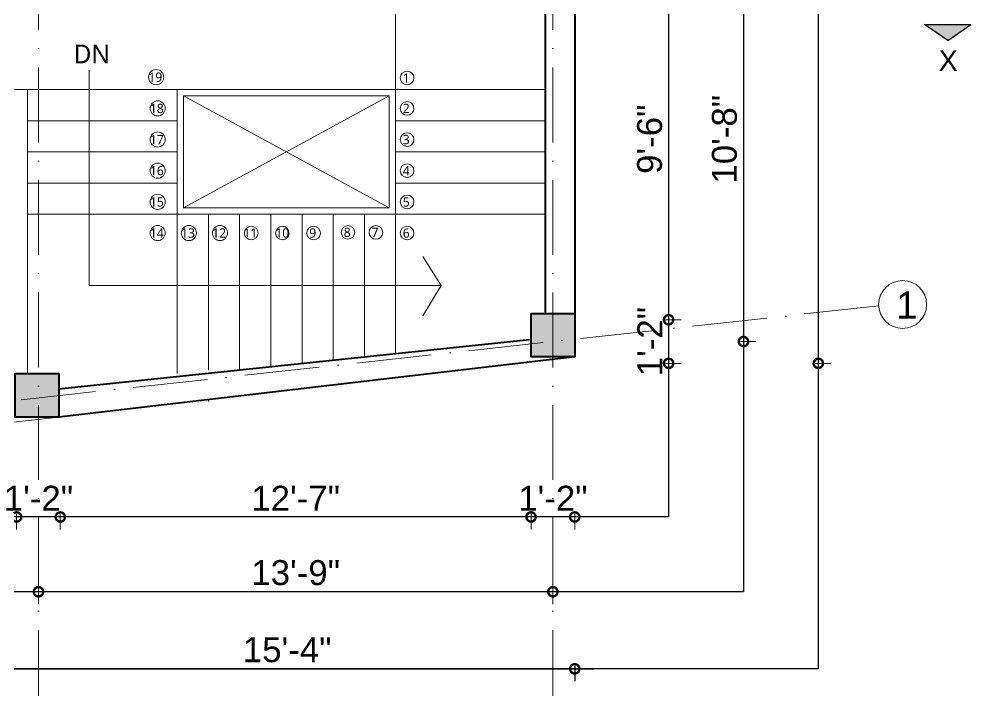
# Model space of a CAD drawing. Header units: inches. Extents: x -71 to 2682309, y -3332 to 801571.
# Drawn here: x 2668016.1 to 2668321.4, y 797199.4 to 797415.1 of the extents above; entities that cross this region are included whole.
import ezdxf

# ---------------------------------------------------------------- set-up
doc = ezdxf.new("R2010")
doc.units = ezdxf.units.IN
doc.header["$MEASUREMENT"] = 0
doc.header["$PDMODE"] = 99
doc.linetypes.add('ACAD_ISO04W100', pattern=[30, 24, -3, 0, -3])
doc.linetypes.add('ACAD_ISO10W100', pattern=[18, 12, -3, 0, -3])
for name, color, linetype, lineweight in [('CENTER  LINE RA', 10, 'ACAD_ISO04W100', 18), ('CONC. OUTLINE RA', 150, 'Continuous', 40), ('dimension EA', 251, 'Continuous', 5), ('elev 2', 20, 'Continuous', 25), ('HATCH RA', 8, 'Continuous', 9), ('stair EA', 132, 'Continuous', 5), ('Text', 7, 'Continuous', 20), ('TEXT RA', 254, 'Continuous', 20), ('TEXTURE EA', 8, 'ACAD_ISO10W100', 9), ('wall EA', 24, 'Continuous', 40)]:
    doc.layers.add(name, color=color, linetype=linetype, lineweight=lineweight)
for name, color, linetype in [('Column & Beam', 7, 'Continuous'), ('HACTH', 7, 'Continuous'), ('lettring', 7, 'Continuous'), ('text EA', 7, 'Continuous')]:
    doc.layers.add(name, color=color, linetype=linetype)
doc.styles.add('EAPL', font='arial.ttf', dxfattribs={"height": 8})
doc.styles.get("Standard").update_dxf_attribs({"font": 'arial.ttf'})
doc.dimstyles.new('EA Copy of 1-8', dxfattribs={"dimtxt": 8, "dimasz": 6, "dimexe": 4, "dimexo": 6, "dimgap": 2, "dimtad": 1, "dimdec": 0, "dimzin": 0, "dimdsep": 46, "dimlunit": 3, "dimtxsty": 'EAPL', "dimblk": 'DOTSMALL', "dimcen": -0.09, "dimdle": 6, "dimclrd": 256, "dimclre": 256, "dimclrt": 256, "dimadec": 0, "dimazin": 0, "dimtfac": 8, "dimtdec": 0, "dimtix": 1, "dimtmove": 0, "dimatfit": 3, "dimldrblk": 'OPEN30', "dimfxl": 1, "dimfxlon": 1, "dimtolj": 1, "dimtzin": 0, "dimlwd": -1, "dimlwe": -1, "dimarcsym": 0})

# ---------------------------------------------------------------- blocks, each defined once
blk = doc.blocks.new('_DotSmall')
at = {"color": 0, "linetype": 'ByBlock', "const_width": 0.5}
blk.add_lwpolyline([(-0.0625, 0, 1), (0.0625, 0, 1)], format="xyb", close=True, dxfattribs=at)
blk = doc.blocks.new('*D1281')
at = {"layer": 'Defpoints', "color": 0, "transparency": 16777216}
for p in [(2667967.31, 797438.96), (2668015.31, 797438.96), (2668015.31, 797255.29)]:
    blk.add_point(p, dxfattribs=at)
at = {"layer": 'dimension EA', "transparency": 16777216}
for p, q in [((2667961.31, 797255.29), (2668021.31, 797255.29)), ((2667967.31, 797256.29), (2667967.31, 797251.29)), ((2668015.31, 797256.29), (2668015.31, 797251.29))]:
    blk.add_line(p, q, dxfattribs=at)
at = {"layer": 'dimension EA', "transparency": 16777216, "xscale": 6, "yscale": 6, "zscale": 6, "rotation": 180}
blk.add_blockref('_DotSmall', (2667967.31, 797255.29), dxfattribs=at)
at = {"layer": 'dimension EA', "transparency": 16777216, "xscale": 6, "yscale": 6, "zscale": 6}
blk.add_blockref('_DotSmall', (2668015.31, 797255.29), dxfattribs=at)
at = {"layer": 'dimension EA', "transparency": 16777216, "insert": (2667991.31, 797261.29), "char_height": 8, "attachment_point": 5, "style": 'EAPL'}
blk.add_mtext("\\A1;4'", dxfattribs=at)
blk = doc.blocks.new('_Open30')
at = {"color": 0, "linetype": 'ByBlock', "lineweight": -2}
for p, q in [((-1, 0.268), (0, 0)), ((0, 0), (-1, -0.268)), ((0, 0), (-1, 0))]:
    blk.add_line(p, q, dxfattribs=at)
blk = doc.blocks.new('*D1282')
at = {"layer": 'Defpoints', "color": 0, "transparency": 16777216}
for p in [(2668015.31, 797438.96), (2668029.31, 797291.79), (2668029.31, 797255.29)]:
    blk.add_point(p, dxfattribs=at)
at = {"layer": 'dimension EA', "transparency": 16777216}
for p, q in [((2668015.31, 797255.29), (2668009.31, 797255.29)), ((2668015.31, 797256.29), (2668015.31, 797251.29)), ((2668015.31, 797255.29), (2668029.31, 797255.29)), ((2668029.31, 797256.29), (2668029.31, 797251.29)), ((2668029.31, 797255.29), (2668035.31, 797255.29))]:
    blk.add_line(p, q, dxfattribs=at)
at = {"layer": 'dimension EA', "transparency": 16777216, "xscale": 6, "yscale": 6, "zscale": 6}
blk.add_blockref('_DotSmall', (2668015.31, 797255.29), dxfattribs=at)
at = {"layer": 'dimension EA', "transparency": 16777216, "xscale": 6, "yscale": 6, "zscale": 6, "rotation": 180}
blk.add_blockref('_DotSmall', (2668029.31, 797255.29), dxfattribs=at)
at = {"layer": 'dimension EA', "transparency": 16777216, "insert": (2668022.31, 797261.3), "char_height": 8, "attachment_point": 5, "style": 'EAPL'}
blk.add_mtext('\\A1;1\'-2"', dxfattribs=at)
blk = doc.blocks.new('*D1283')
at = {"layer": 'Defpoints', "color": 0, "transparency": 16777216}
for p in [(2668180.31, 797309.09), (2668029.31, 797291.79), (2668180.31, 797255.29)]:
    blk.add_point(p, dxfattribs=at)
at = {"layer": 'dimension EA', "transparency": 16777216}
for p, q in [((2668023.31, 797255.29), (2668186.31, 797255.29)), ((2668029.31, 797256.29), (2668029.31, 797251.29)), ((2668180.31, 797256.29), (2668180.31, 797251.29))]:
    blk.add_line(p, q, dxfattribs=at)
at = {"layer": 'dimension EA', "transparency": 16777216, "xscale": 6, "yscale": 6, "zscale": 6, "rotation": 180}
blk.add_blockref('_DotSmall', (2668029.31, 797255.29), dxfattribs=at)
at = {"layer": 'dimension EA', "transparency": 16777216, "xscale": 6, "yscale": 6, "zscale": 6}
blk.add_blockref('_DotSmall', (2668180.31, 797255.29), dxfattribs=at)
at = {"layer": 'dimension EA', "transparency": 16777216, "insert": (2668104.81, 797261.3), "char_height": 8, "attachment_point": 5, "style": 'EAPL'}
blk.add_mtext('\\A1;12\'-7"', dxfattribs=at)
blk = doc.blocks.new('*D1284')
at = {"layer": 'Defpoints', "color": 0, "transparency": 16777216}
for p in [(2668180.31, 797309.09), (2668194.31, 797309.09), (2668194.31, 797255.29)]:
    blk.add_point(p, dxfattribs=at)
at = {"layer": 'dimension EA', "transparency": 16777216}
for p, q in [((2668180.31, 797255.29), (2668174.31, 797255.29)), ((2668180.31, 797256.29), (2668180.31, 797251.29)), ((2668180.31, 797255.29), (2668194.31, 797255.29)), ((2668194.31, 797256.29), (2668194.31, 797251.29)), ((2668194.31, 797255.29), (2668200.31, 797255.29))]:
    blk.add_line(p, q, dxfattribs=at)
at = {"layer": 'dimension EA', "transparency": 16777216, "xscale": 6, "yscale": 6, "zscale": 6}
blk.add_blockref('_DotSmall', (2668180.31, 797255.29), dxfattribs=at)
at = {"layer": 'dimension EA', "transparency": 16777216, "xscale": 6, "yscale": 6, "zscale": 6, "rotation": 180}
blk.add_blockref('_DotSmall', (2668194.31, 797255.29), dxfattribs=at)
at = {"layer": 'dimension EA', "transparency": 16777216, "insert": (2668187.31, 797261.3), "char_height": 8, "attachment_point": 5, "style": 'EAPL'}
blk.add_mtext('\\A1;1\'-2"', dxfattribs=at)
blk = doc.blocks.new('*D1285')
at = {"layer": 'Defpoints', "color": 0, "transparency": 16777216}
for p in [(2667872.37, 797438.96), (2668022.31, 797291.79), (2668022.31, 797231.29)]:
    blk.add_point(p, dxfattribs=at)
at = {"layer": 'dimension EA', "transparency": 16777216}
for p, q in [((2667866.37, 797231.29), (2668028.31, 797231.29)), ((2667872.37, 797232.29), (2667872.37, 797227.29)), ((2668022.31, 797232.29), (2668022.31, 797227.29))]:
    blk.add_line(p, q, dxfattribs=at)
at = {"layer": 'dimension EA', "transparency": 16777216, "xscale": 6, "yscale": 6, "zscale": 6, "rotation": 180}
blk.add_blockref('_DotSmall', (2667872.37, 797231.29), dxfattribs=at)
at = {"layer": 'dimension EA', "transparency": 16777216, "xscale": 6, "yscale": 6, "zscale": 6}
blk.add_blockref('_DotSmall', (2668022.31, 797231.29), dxfattribs=at)
at = {"layer": 'dimension EA', "transparency": 16777216, "insert": (2667947.34, 797237.37), "char_height": 8, "attachment_point": 5, "style": 'EAPL'}
blk.add_mtext('\\A1;12\'-6"', dxfattribs=at)
blk = doc.blocks.new('*D1286')
at = {"layer": 'Defpoints', "color": 0, "transparency": 16777216}
for p in [(2668187.31, 797309.09), (2668022.31, 797291.79), (2668187.31, 797231.29)]:
    blk.add_point(p, dxfattribs=at)
at = {"layer": 'dimension EA', "transparency": 16777216}
for p, q in [((2668016.31, 797231.29), (2668193.31, 797231.29)), ((2668022.31, 797232.29), (2668022.31, 797227.29)), ((2668187.31, 797232.29), (2668187.31, 797227.29))]:
    blk.add_line(p, q, dxfattribs=at)
at = {"layer": 'dimension EA', "transparency": 16777216, "xscale": 6, "yscale": 6, "zscale": 6, "rotation": 180}
blk.add_blockref('_DotSmall', (2668022.31, 797231.29), dxfattribs=at)
at = {"layer": 'dimension EA', "transparency": 16777216, "xscale": 6, "yscale": 6, "zscale": 6}
blk.add_blockref('_DotSmall', (2668187.31, 797231.29), dxfattribs=at)
at = {"layer": 'dimension EA', "transparency": 16777216, "insert": (2668104.81, 797237.38), "char_height": 8, "attachment_point": 5, "style": 'EAPL'}
blk.add_mtext('\\A1;13\'-9"', dxfattribs=at)
blk = doc.blocks.new('*D1298')
at = {"layer": 'Defpoints', "color": 0, "transparency": 16777216}
for p in [(2668194.31, 797441.45), (2668194.31, 797311.58), (2668248.45, 797311.58)]:
    blk.add_point(p, dxfattribs=at)
at = {"layer": 'dimension EA', "transparency": 16777216}
for p, q in [((2668248.45, 797447.45), (2668248.45, 797305.58)), ((2668247.45, 797441.45), (2668252.45, 797441.45)), ((2668247.45, 797311.58), (2668252.45, 797311.58))]:
    blk.add_line(p, q, dxfattribs=at)
at = {"layer": 'dimension EA', "transparency": 16777216, "xscale": 6, "yscale": 6, "zscale": 6}
for p, rotation in [((2668248.45, 797441.45), 90), ((2668248.45, 797311.58), 270)]:
    blk.add_blockref('_DotSmall', p, dxfattribs=dict(at, rotation=rotation))
at = {"layer": 'dimension EA', "transparency": 16777216, "insert": (2668242.36, 797376.51), "char_height": 8, "attachment_point": 5, "rotation": 90, "style": 'EAPL'}
blk.add_mtext('\\A1;10\'-8"', dxfattribs=at)
blk = doc.blocks.new('*D1287')
at = {"layer": 'Defpoints', "color": 0, "transparency": 16777216}
for p in [(2668194.31, 797741.95), (2668194.31, 797304.58), (2668272.45, 797304.58)]:
    blk.add_point(p, dxfattribs=at)
at = {"layer": 'dimension EA', "transparency": 16777216}
for p, q in [((2668272.45, 797747.95), (2668272.45, 797298.58)), ((2668271.45, 797741.95), (2668276.45, 797741.95)), ((2668271.45, 797304.58), (2668276.45, 797304.58))]:
    blk.add_line(p, q, dxfattribs=at)
at = {"layer": 'dimension EA', "transparency": 16777216, "xscale": 6, "yscale": 6, "zscale": 6}
for p, rotation in [((2668272.45, 797741.95), 90), ((2668272.45, 797304.58), 270)]:
    blk.add_blockref('_DotSmall', p, dxfattribs=dict(at, rotation=rotation))
at = {"layer": 'dimension EA', "transparency": 16777216, "insert": (2668266.36, 797523.26), "char_height": 8, "attachment_point": 5, "rotation": 90, "style": 'EAPL'}
blk.add_mtext('\\A1;36\'-5"', dxfattribs=at)
blk = doc.blocks.new('*D1296')
at = {"layer": 'Defpoints', "color": 0, "transparency": 16777216}
for p in [(2668194.31, 797434.45), (2668194.31, 797318.58), (2668224.44, 797318.58)]:
    blk.add_point(p, dxfattribs=at)
at = {"layer": 'dimension EA', "transparency": 16777216}
for p, q in [((2668224.44, 797440.45), (2668224.44, 797312.58)), ((2668223.44, 797434.45), (2668228.44, 797434.45)), ((2668223.44, 797318.58), (2668228.44, 797318.58))]:
    blk.add_line(p, q, dxfattribs=at)
at = {"layer": 'dimension EA', "transparency": 16777216, "xscale": 6, "yscale": 6, "zscale": 6}
for p, rotation in [((2668224.44, 797434.45), 90), ((2668224.44, 797318.58), 270)]:
    blk.add_blockref('_DotSmall', p, dxfattribs=dict(at, rotation=rotation))
at = {"layer": 'dimension EA', "transparency": 16777216, "insert": (2668218.36, 797376.51), "char_height": 8, "attachment_point": 5, "rotation": 90, "style": 'EAPL'}
blk.add_mtext('\\A1;9\'-6"', dxfattribs=at)
blk = doc.blocks.new('*D1276')
at = {"layer": 'Defpoints', "color": 0, "transparency": 16777216}
for p in [(2668194.31, 797318.58), (2668194.31, 797304.58), (2668224.44, 797304.58)]:
    blk.add_point(p, dxfattribs=at)
at = {"layer": 'dimension EA', "transparency": 16777216}
for p, q in [((2668224.44, 797318.58), (2668224.44, 797324.58)), ((2668223.44, 797318.58), (2668228.44, 797318.58)), ((2668224.44, 797318.58), (2668224.44, 797304.58)), ((2668223.44, 797304.58), (2668228.44, 797304.58)), ((2668224.44, 797304.58), (2668224.44, 797298.58))]:
    blk.add_line(p, q, dxfattribs=at)
at = {"layer": 'dimension EA', "transparency": 16777216, "xscale": 6, "yscale": 6, "zscale": 6}
for p, rotation in [((2668224.44, 797318.58), 270), ((2668224.44, 797304.58), 90)]:
    blk.add_blockref('_DotSmall', p, dxfattribs=dict(at, rotation=rotation))
at = {"layer": 'dimension EA', "transparency": 16777216, "insert": (2668218.43, 797311.58), "char_height": 8, "attachment_point": 5, "rotation": 90, "style": 'EAPL'}
blk.add_mtext('\\A1;1\'-2"', dxfattribs=at)
blk = doc.blocks.new('*D1277')
at = {"layer": 'Defpoints', "color": 0, "transparency": 16777216}
for p in [(2668194.31, 797304.58), (2668009.84, 797285.06), (2668194.31, 797206.55)]:
    blk.add_point(p, dxfattribs=at)
at = {"layer": 'lettring', "transparency": 16777216}
for p, q in [((2668003.84, 797206.55), (2668200.31, 797206.55)), ((2668009.84, 797207.55), (2668009.84, 797202.55)), ((2668194.31, 797207.55), (2668194.31, 797202.55))]:
    blk.add_line(p, q, dxfattribs=at)
at = {"layer": 'lettring', "transparency": 16777216, "xscale": 6, "yscale": 6, "zscale": 6, "rotation": 180}
blk.add_blockref('_DotSmall', (2668009.84, 797206.55), dxfattribs=at)
at = {"layer": 'lettring', "transparency": 16777216, "xscale": 6, "yscale": 6, "zscale": 6}
blk.add_blockref('_DotSmall', (2668194.31, 797206.55), dxfattribs=at)
at = {"layer": 'lettring', "transparency": 16777216, "insert": (2668102.08, 797212.63), "char_height": 8, "attachment_point": 5, "style": 'EAPL'}
blk.add_mtext('\\A1;15\'-4"', dxfattribs=at)
blk = doc.blocks.new('COLUMN')
at = {"layer": 'HACTH', "lineweight": 30, "transparency": 33554541}
h = blk.add_hatch(color=256, dxfattribs=at)
h.dxf.hatch_style = 1
h.paths.add_polyline_path([(2659104.19, 784576.38), (2659090.19, 784576.38), (2659090.19, 784562.38), (2659104.19, 784562.38)])
at = {"layer": 'CONC. OUTLINE RA'}
blk.add_lwpolyline([(2659090.19, 784576.38), (2659104.19, 784576.38), (2659104.19, 784562.38), (2659090.19, 784562.38)], close=True, dxfattribs=at)

msp = doc.modelspace()

# ---------------------------------------------------------------- hatches: boundary and pattern name
at = {"layer": 'Column & Beam'}
h = msp.add_hatch(color=256, dxfattribs=at)
h.dxf.hatch_style = 1
h.paths.add_polyline_path([(2668321.41, 797413.29), (2668306.47, 797413.29), (2668313.94, 797408.24)])

# ---------------------------------------------------------------- linework, layer by layer
at = {"layer": 'CENTER  LINE RA', "linetype": 'ACAD_ISO10W100', "ltscale": 2}
for p, q in [((2668022.27, 798049.3), (2668022.27, 797176.57)), ((2668187.27, 798049.3), (2668187.27, 797176.57)), ((2668291.81, 797323.04), (2667769.36, 797265.76))]:
    msp.add_line(p, q, dxfattribs=at)
at = {"layer": 'Defpoints'}
for points in [[(2667787.55, 798028.88), (2668272.45, 798028.88), (2668272.45, 797206.55), (2667787.55, 797206.55)], [(2667812.29, 798004.14), (2668248.45, 798004.14), (2668248.45, 797231.29), (2667812.29, 797231.29)], [(2667836.29, 797980.14), (2668224.44, 797980.14), (2668224.44, 797255.29), (2667836.29, 797255.29)]]:
    msp.add_lwpolyline(points, close=True, dxfattribs=at)
at = {"layer": 'elev 2'}
for p, q in [((2668306.47, 797413.29), (2668321.41, 797413.29)), ((2668313.94, 797408.24), (2668306.47, 797413.29)), ((2668313.94, 797408.24), (2668321.41, 797413.29))]:
    msp.add_line(p, q, dxfattribs=at)
at = {"layer": 'HATCH RA'}
msp.add_line((2668194.31, 797434.45), (2668194.31, 797320.57), dxfattribs=at)
at = {"layer": 'stair EA'}
for p, q in [((2668136.84, 797434.45), (2668136.84, 797307.65)), ((2668038.61, 797398.72), (2668038.61, 797329.57)), ((2668018.84, 797392.45), (2667867.24, 797392.45)), ((2668066.84, 797392.45), (2668018.84, 797392.45)), ((2668018.84, 797392.45), (2668018.84, 797301.28)), ((2668066.84, 797392.45), (2668066.84, 797301.36)), ((2668066.84, 797392.45), (2668136.84, 797392.45)), ((2668068.84, 797390.45), (2668068.84, 797354.45)), ((2668068.84, 797390.45), (2668134.84, 797390.45)), ((2668068.84, 797354.45), (2668134.84, 797390.45)), ((2668068.84, 797390.45), (2668134.84, 797354.45)), ((2668134.84, 797390.45), (2668134.84, 797354.45)), ((2668184.84, 797392.45), (2668136.84, 797392.45)), ((2668066.84, 797382.45), (2668018.84, 797382.45)), ((2668184.84, 797382.45), (2668136.84, 797382.45)), ((2668066.84, 797372.45), (2668018.84, 797372.45)), ((2668184.84, 797372.45), (2668136.84, 797372.45)), ((2668066.84, 797362.45), (2668018.84, 797362.45)), ((2668184.84, 797362.45), (2668136.84, 797362.45)), ((2668134.84, 797354.45), (2668068.84, 797354.45)), ((2668184.84, 797352.45), (2668018.84, 797352.45)), ((2668066.84, 797352.45), (2668066.84, 797302.41)), ((2668076.84, 797352.45), (2668076.84, 797302.41)), ((2668086.84, 797352.45), (2668086.84, 797302.41)), ((2668096.84, 797352.45), (2668096.84, 797303.46)), ((2668106.84, 797352.45), (2668106.84, 797304.5)), ((2668116.84, 797352.45), (2668116.84, 797305.55)), ((2668126.84, 797352.45), (2668126.84, 797306.6)), ((2668151.52, 797329.57), (2668038.61, 797329.57)), ((2668076.84, 797292.89), (2668076.84, 797292.3)), ((2667979.84, 797281.91), (2668028.84, 797287.28))]:
    msp.add_line(p, q, dxfattribs=at)
msp.add_lwpolyline([(2668145.63, 797338.91), (2668151.52, 797329.57), (2668145.63, 797319.81)], dxfattribs=at)
for centre, radius in [((2668060.04, 797396.41), 2.43), ((2668140.54, 797396.17), 2.19), ((2668060.54, 797386.41), 2.43), ((2668140.54, 797386.41), 2.19), ((2668060.54, 797376.41), 2.43), ((2668140.54, 797376.41), 2.19), ((2668060.54, 797366.41), 2.43), ((2668140.54, 797366.41), 2.19), ((2668060.54, 797356.41), 2.43), ((2668140.54, 797356.41), 2.19), ((2668060.54, 797346.41), 2.43), ((2668070.54, 797346.41), 2.43), ((2668080.54, 797346.41), 2.43), ((2668090.54, 797346.41), 2.19), ((2668100.54, 797346.41), 2.19), ((2668110.54, 797346.41), 2.19), ((2668121.59, 797346.63), 2.19), ((2668130.54, 797346.61), 2.19), ((2668140.54, 797346.41), 2.19)]:
    msp.add_circle(centre, radius, dxfattribs=at)
at = {"layer": 'TEXTURE EA', "linetype": 'ByBlock', "ltscale": 2}
msp.add_circle((2668299.49, 797323.48), 7.69, dxfattribs=at)
at = {"layer": 'wall EA'}
for p, q in [((2668194.31, 797603.51), (2668194.31, 797306.63)), ((2668184.84, 797434.45), (2668184.84, 797320.57)), ((2668179.84, 797312.16), (2668028.84, 797296.33)), ((2668194.31, 797306.63), (2668028.84, 797287.28))]:
    msp.add_line(p, q, dxfattribs=at)

# ---------------------------------------------------------------- block references
at = {"layer": 'HATCH RA', "lineweight": 30, "rotation": 270}
for p in [(1883617.93, 3456410.82), (1883452.46, 3456391.47)]:
    msp.add_blockref('COLUMN', p, dxfattribs=at)

# ---------------------------------------------------------------- texts
at = {"layer": 'Text', "insert": (2668311.04, 797405.03), "char_height": 6.57, "attachment_point": 1}
msp.add_mtext_dynamic_manual_height_columns('X', width=6.5733, gutter_width=32.87, heights=[0], dxfattribs=at)
at = {"layer": 'text EA', "attachment_point": 2}
for s, insert, char_height, width in [('{\\fTrebuchet MS|b0|i0|c0|p34;DN}', (2668039.41, 797406.86), 6, 68.293), ('{\\fTrebuchet MS|b0|i0|c0|p34;19}', (2668059.77, 797397.91), 3, 8.1411), ('{\\fTrebuchet MS|b0|i0|c0|p34;1}', (2668140.27, 797397.68), 3, 8.1411), ('{\\fTrebuchet MS|b0|i0|c0|p34;18}', (2668060.27, 797387.91), 3, 8.1411), ('{\\fTrebuchet MS|b0|i0|c0|p34;2}', (2668140.27, 797387.91), 3, 8.1411), ('{\\fTrebuchet MS|b0|i0|c0|p34;17}', (2668060.27, 797377.91), 3, 8.1411), ('{\\fTrebuchet MS|b0|i0|c0|p34;3}', (2668140.27, 797377.91), 3, 8.1411), ('{\\fTrebuchet MS|b0|i0|c0|p34;16}', (2668060.27, 797367.91), 3, 8.1411), ('{\\fTrebuchet MS|b0|i0|c0|p34;4}', (2668140.27, 797367.91), 3, 8.1411), ('{\\fTrebuchet MS|b0|i0|c0|p34;15}', (2668060.27, 797357.91), 3, 8.1411), ('{\\fTrebuchet MS|b0|i0|c0|p34;5}', (2668140.27, 797357.91), 3, 8.1411), ('{\\fTrebuchet MS|b0|i0|c0|p34;14}', (2668060.27, 797347.91), 3, 8.1411), ('{\\fTrebuchet MS|b0|i0|c0|p34;13}', (2668070.27, 797347.91), 3, 8.1411), ('{\\fTrebuchet MS|b0|i0|c0|p34;12}', (2668080.27, 797347.91), 3, 8.1411), ('{\\fTrebuchet MS|b0|i0|c0|p34;11}', (2668090.27, 797347.91), 3, 8.1411), ('{\\fTrebuchet MS|b0|i0|c0|p34;10}', (2668100.5, 797347.93), 3, 8.1411), ('{\\fTrebuchet MS|b0|i0|c0|p34;9}', (2668110.27, 797347.91), 3, 8.1411), ('{\\fTrebuchet MS|b0|i0|c0|p34;8}', (2668121.33, 797348.13), 3, 8.1411), ('{\\fTrebuchet MS|b0|i0|c0|p34;7}', (2668130.27, 797348.11), 3, 8.1411), ('{\\fTrebuchet MS|b0|i0|c0|p34;6}', (2668140.27, 797347.91), 3, 8.1411)]:
    msp.add_mtext(s, dxfattribs=dict(at, insert=insert, char_height=char_height, width=width))
at = {"layer": 'TEXT RA', "insert": (2668297.43, 797327.66), "char_height": 8.76, "attachment_point": 1}
msp.add_mtext_dynamic_manual_height_columns('1', width=8.7644, gutter_width=43.82, heights=[0], dxfattribs=at)

# ---------------------------------------------------------------- dimensions: what is measured, and where the dimension line sits
at = {"layer": 'dimension EA'}
dim = msp.add_linear_dim(base=(2668272.45, 797304.58), p1=(2668194.31, 797741.95), p2=(2668194.31, 797304.58), angle=90, dimstyle='EA Copy of 1-8', dxfattribs=at)
dim.commit()
dim.dimension.update_dxf_attribs({"geometry": '*D1287', "text_midpoint": (2668266.36, 797523.26)})
for base, p1, p2, text, picture, middle in [((2668248.45, 797311.58), (2668194.31, 797441.45), (2668194.31, 797311.58), '10\'-8"', '*D1298', (2668242.36, 797376.51)), ((2668224.44, 797318.58), (2668194.31, 797434.45), (2668194.31, 797318.58), '9\'-6"', '*D1296', (2668218.36, 797376.51))]:
    dim = msp.add_linear_dim(base=base, p1=p1, p2=p2, angle=90, text=text, dimstyle='EA Copy of 1-8', override={"dimtmove": 1}, dxfattribs=at)
    dim.commit()
    dim.dimension.update_dxf_attribs({"geometry": picture, "text_midpoint": middle})
dim = msp.add_linear_dim(base=(2668022.31, 797231.29), p1=(2667872.37, 797438.96), p2=(2668022.31, 797291.79), dimstyle='EA Copy of 1-8', dxfattribs=at)
dim.commit()
dim.dimension.update_dxf_attribs({"geometry": '*D1285', "text_midpoint": (2667947.34, 797237.37)})
for base, p1, p2, picture, middle in [((2668015.31, 797255.29), (2667967.31, 797438.96), (2668015.31, 797438.96), '*D1281', (2667991.31, 797261.29)), ((2668029.31, 797255.29), (2668015.31, 797438.96), (2668029.31, 797291.79), '*D1282', (2668022.31, 797261.3)), ((2668187.31, 797231.29), (2668022.31, 797291.79), (2668187.31, 797309.09), '*D1286', (2668104.81, 797237.38)), ((2668180.31, 797255.29), (2668029.31, 797291.79), (2668180.31, 797309.09), '*D1283', (2668104.81, 797261.3)), ((2668194.31, 797255.29), (2668180.31, 797309.09), (2668194.31, 797309.09), '*D1284', (2668187.31, 797261.3))]:
    dim = msp.add_linear_dim(base=base, p1=p1, p2=p2, dimstyle='EA Copy of 1-8', override={"dimtmove": 1}, dxfattribs=at)
    dim.commit()
    dim.dimension.update_dxf_attribs({"geometry": picture, "text_midpoint": middle})
dim = msp.add_linear_dim(base=(2668224.44, 797304.58), p1=(2668194.31, 797318.58), p2=(2668194.31, 797304.58), angle=90, dimstyle='EA Copy of 1-8', override={"dimtmove": 1}, dxfattribs=at)
dim.commit()
dim.dimension.update_dxf_attribs({"geometry": '*D1276', "text_midpoint": (2668218.43, 797311.58)})
at = {"layer": 'lettring'}
dim = msp.add_linear_dim(base=(2668194.31, 797206.55), p1=(2668009.84, 797285.06), p2=(2668194.31, 797304.58), dimstyle='EA Copy of 1-8', dxfattribs=at)
dim.commit()
dim.dimension.update_dxf_attribs({"geometry": '*D1277', "text_midpoint": (2668102.08, 797212.63)})

doc.saveas('drawing.dxf')
